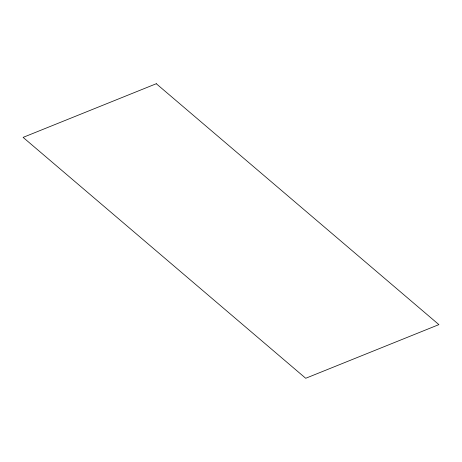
<?xml version="1.0" encoding="UTF-8"?>
<svg xmlns="http://www.w3.org/2000/svg" width="462" height="462" viewBox="0 0 462 462"><rect width="100%" height="100%" fill="white"/><g stroke="black" fill="none" stroke-linecap="round" stroke-linejoin="round"><path stroke-width="0.69" d="M156.289 83.726L23.1 137.381L305.711 378.274L438.9 324.619L156.289 83.726"/></g></svg>
